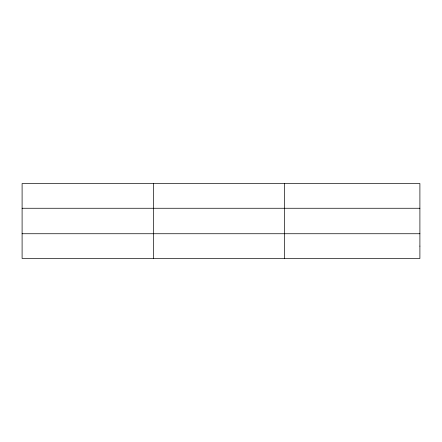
<?xml version="1.0" encoding="UTF-8"?>
<svg xmlns="http://www.w3.org/2000/svg" width="442" height="442" viewBox="0 0 442 442"><rect width="100%" height="100%" fill="white"/><g stroke="black" fill="none" stroke-linecap="round" stroke-linejoin="round"><path stroke-width="0.66" d="M153.374 183.529L153.374 258.471M22.1 208.259L419.9 208.259M22.1 233.741L419.9 233.741M284.648 183.529L284.648 258.471M419.9 246.106L419.9 258.471L22.1 258.471L22.1 183.529L419.9 183.529L419.9 246.106"/></g></svg>
